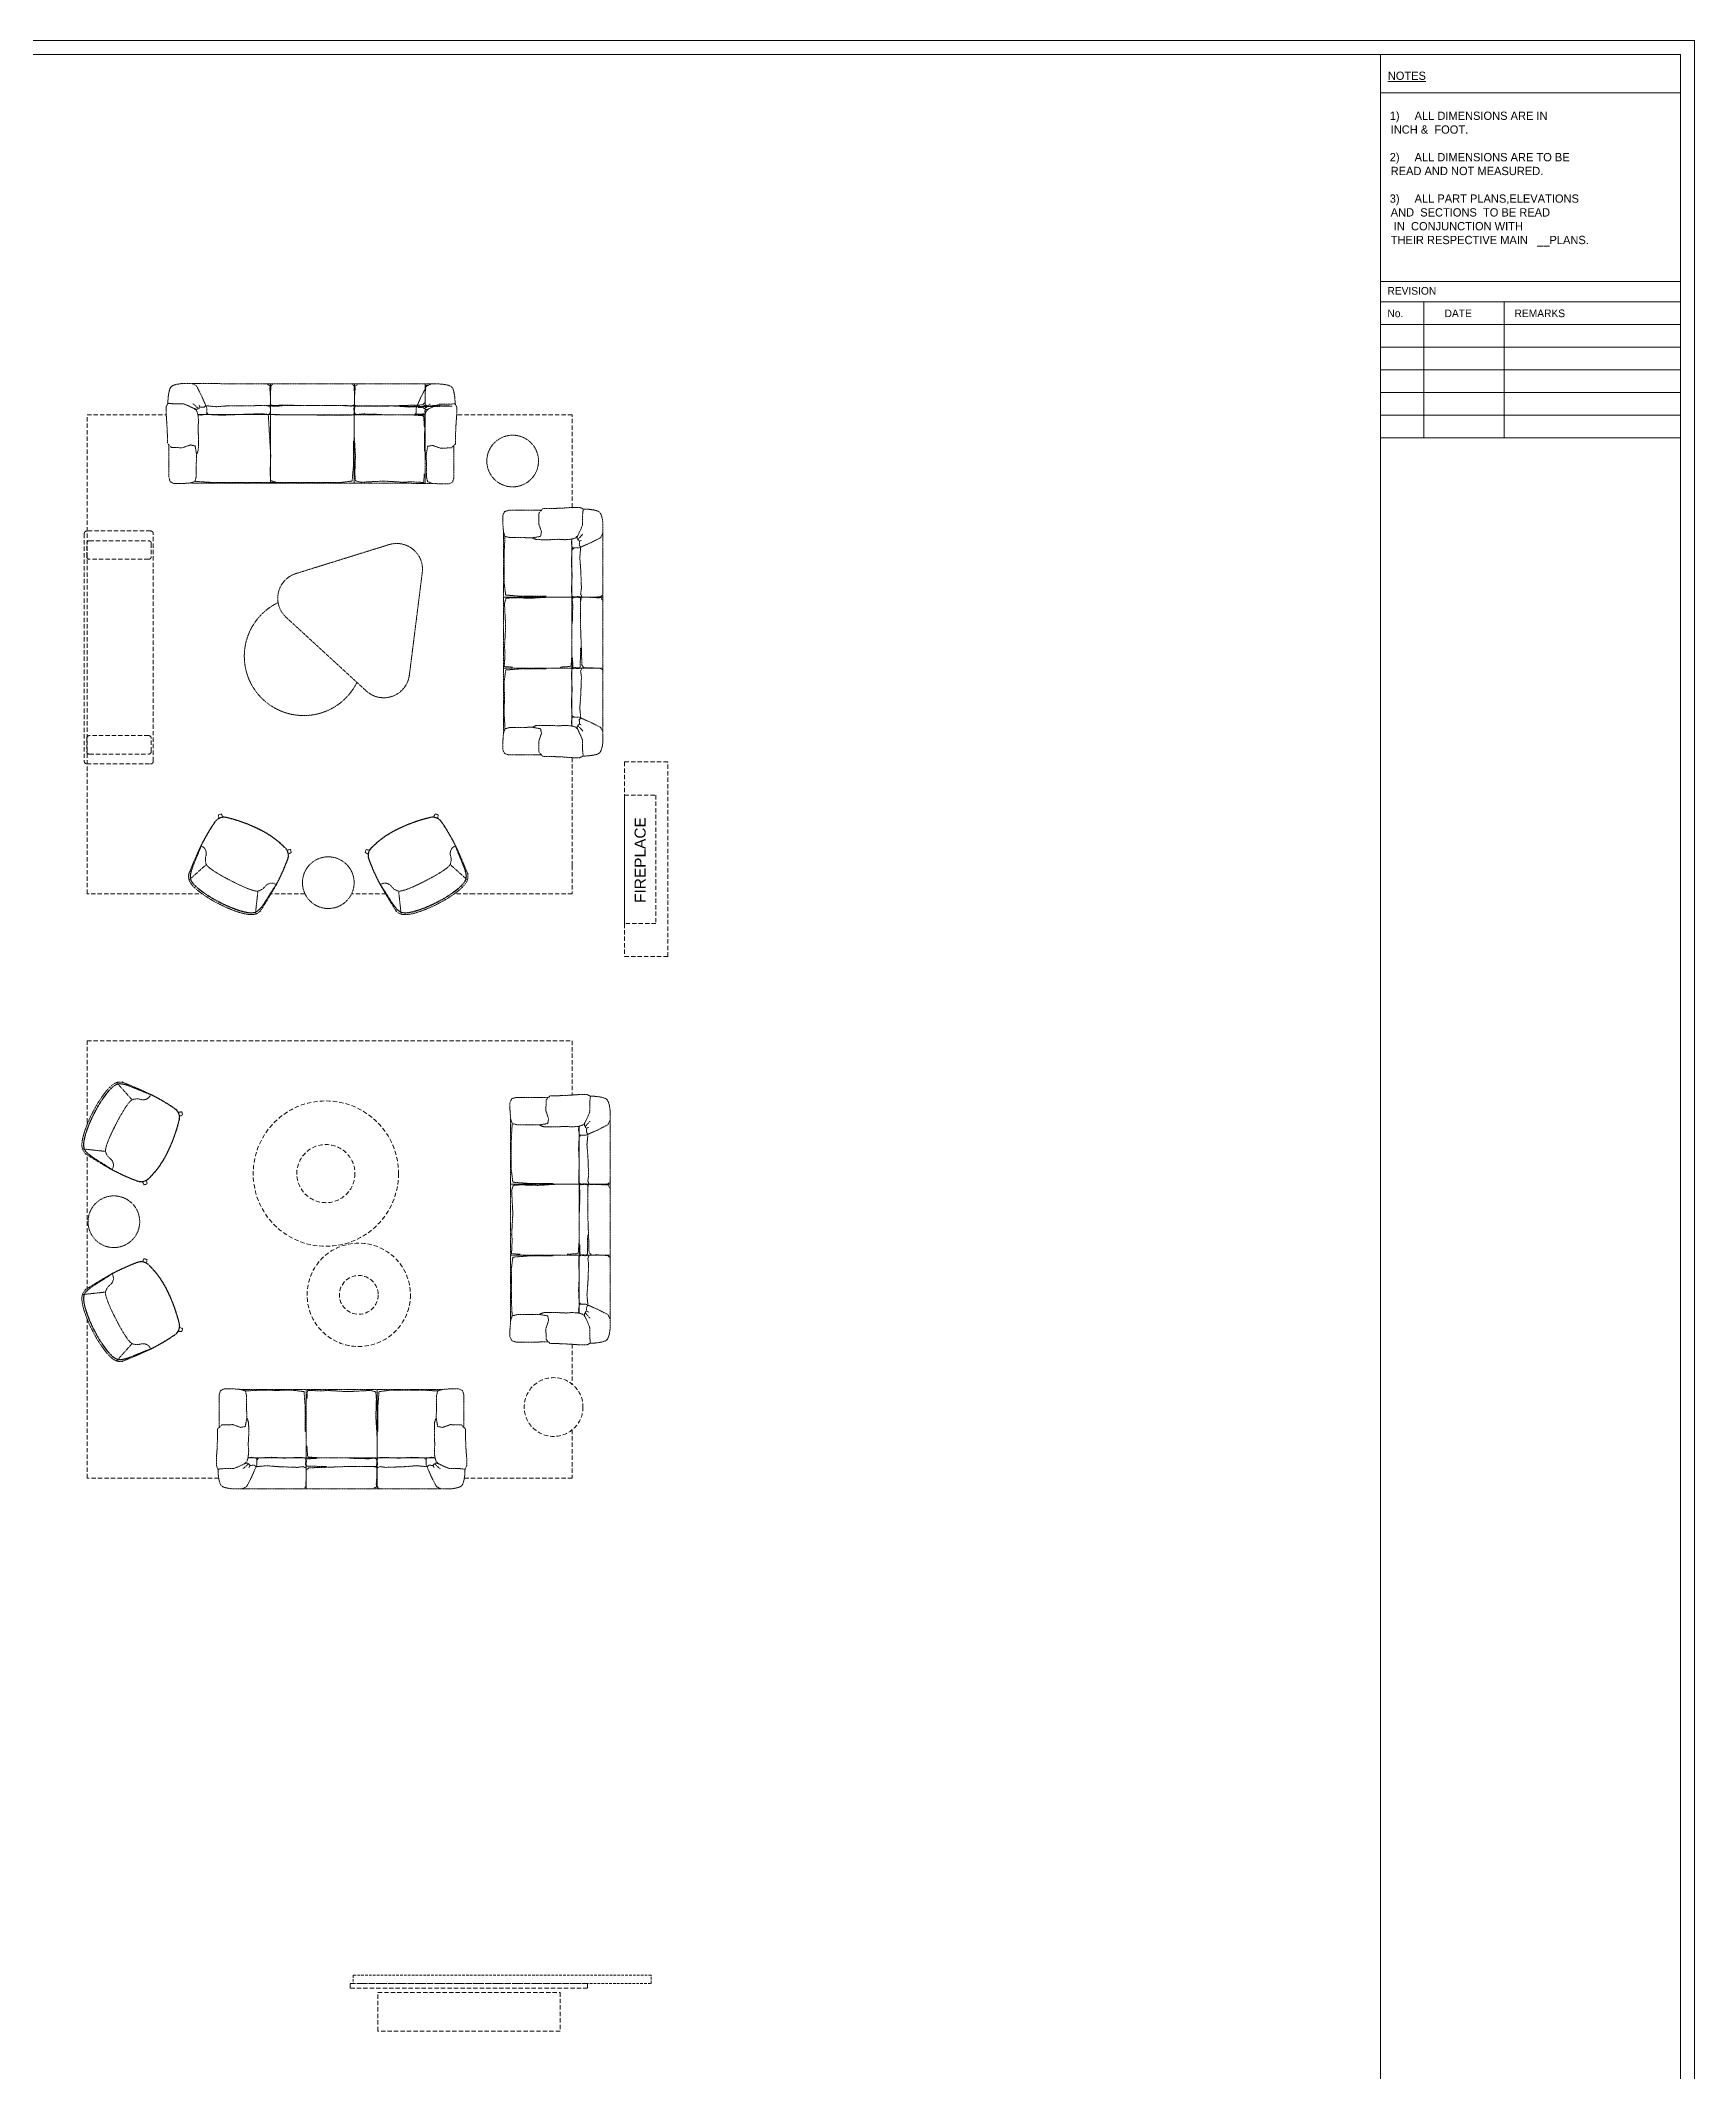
# Model space of a CAD drawing. Header units: inches. Extents: x 210804 to 214260, y -105030 to -103568.
# Drawn here: x 212055 to 212654, y -104304 to -103568 of the extents above; entities that cross this region are included whole.
import ezdxf

# ---------------------------------------------------------------- set-up
doc = ezdxf.new("R2010")
doc.units = ezdxf.units.IN
doc.header["$LTSCALE"] = 0.5
doc.header["$MEASUREMENT"] = 0
doc.linetypes.add('HIDDEN2', pattern=[0.1875, 0.125, -0.0625])
doc.layers.add('FURNITURE', color=253, linetype='HIDDEN2', lineweight=0)
doc.layers.add('TEXT 1', color=3, linetype='Continuous', lineweight=15)
doc.styles.add('SIMPLE', font='comic.ttf', dxfattribs={"height": 0.2})
doc.styles.add('STYLE1', font='arial.ttf', dxfattribs={"height": 8})
doc.styles.add('yogesh', font='ARIALN.TTF', dxfattribs={"height": 3})

# ---------------------------------------------------------------- blocks, each defined once
blk = doc.blocks.new('sofa 053')
at = {"color": 0, "linetype": 'ByBlock', "transparency": 33554559}
for p, q in [((-920, 900), (188, 900)), ((-326, 0), (-326, 900)), ((-318, 814), (-313, 892)), ((-185, 886), (-313, 892)), ((-185, 886), (-140, 891)), ((-140, 891), (49, 880)), ((49, 880), (260, 891)), ((188, 900), (317, 900)), ((260, 891), (306, 877)), ((306, 877), (311, 812)), ((311, 812), (306, 652)), ((317, 0), (317, 900)), ((317, 900), (317, 0)), ((910, 900), (317, 900)), ((306, 652), (317, 477)), ((-851, 280), (188, 280)), ((143, 201), (209, 202)), ((188, 280), (317, 280)), ((209, 202), (282, 201)), ((842, 280), (317, 280)), ((-998, 0), (188, 0)), ((188, 0), (317, 0)), ((989, 0), (317, 0))]:
    blk.add_line(p, q, dxfattribs=at)
for points in [[(-1112, 556), (-1113, 849), (-1101, 889), (-1067, 906), (-997, 906), (-918, 900), (-876, 886), (-864, 841), (-864, 717), (-862, 643)], [(-876, 886), (-729, 894)], [(-598, 891), (-455, 894), (-344, 880), (-333, 742), (-333, 513)], [(720, 894), (445, 894), (335, 880), (324, 742), (324, 513)], [(866, 886), (720, 894)], [(1103, 556), (1103, 849), (1092, 889), (1058, 906), (988, 906), (909, 900), (866, 886), (855, 841), (855, 717), (853, 643)], [(-983, 183), (-1070, 183), (-1123, 178), (-1138, 209), (-1138, 277), (-1132, 353), (-1127, 468), (-1127, 542), (-1090, 578), (-991, 581), (-918, 556), (-876, 564), (-862, 643), (-862, 643), (-847, 601)], [(-862, 643), (-847, 606), (-845, 554), (-845, 488), (-850, 397), (-845, 345), (-850, 286), (-851, 280)], [(853, 643), (838, 606), (836, 554), (836, 488), (840, 397), (836, 345), (840, 286), (842, 280)], [(974, 183), (1061, 183), (1114, 178), (1129, 209), (1129, 277), (1123, 353), (1118, 468), (1118, 542), (1081, 578), (982, 581), (909, 556), (866, 564), (853, 643), (853, 643), (838, 601)], [(-318, 388), (-312, 296), (-300, 287), (-202, 280)], [(-851, 280), (-861, 248), (-882, 227), (-951, 195), (-983, 183)], [(-851, 280), (-819, 285), (-771, 277), (-771, 217), (-816, 113), (-864, 20), (-904, 0)], [(-882, 227), (-866, 232), (-851, 232), (-851, 223), (-862, 212), (-887, 190), (-897, 182)], [(-851, 223), (-838, 222), (-833, 211), (-843, 192)], [(-833, 211), (-794, 214), (-788, 207), (-779, 200)], [(-779, 200), (-687, 209), (-570, 200), (-406, 194), (-354, 201), (-325, 189), (-324, 108), (-329, 21), (-346, 0)], [(-771, 259), (-757, 279), (-639, 285), (-522, 278), (-394, 284), (-337, 281), (-326, 262), (-331, 225), (-326, 200)], [(-142, 202), (-318, 205), (-326, 215), (-322, 250), (-325, 271), (-230, 275)], [(-324, 168), (-301, 190), (-191, 193), (24, 201), (143, 201)], [(67, 277), (241, 272), (295, 278), (313, 269), (316, 229), (310, 202), (282, 201), (314, 195), (317, 133), (310, 42), (312, 18), (286, 5)], [(769, 200), (677, 209), (561, 200), (397, 194), (345, 201), (316, 189), (314, 108), (319, 21), (337, 0)], [(762, 259), (748, 279), (630, 285), (513, 278), (385, 284), (327, 281), (317, 262), (321, 225), (317, 200)], [(842, 280), (810, 285), (762, 277), (762, 217), (807, 113), (855, 20), (895, 0)], [(824, 211), (784, 214), (779, 207), (769, 200)], [(842, 223), (829, 222), (824, 211), (833, 192)], [(842, 280), (852, 248), (873, 227), (942, 195), (974, 183)], [(873, 227), (857, 232), (842, 232), (842, 223), (853, 212), (878, 190), (888, 182)], [(-998, 0), (-1008, 1), (-1039, 6), (-1062, 12), (-1079, 19), (-1091, 26), (-1098, 35), (-1103, 44), (-1107, 54), (-1110, 65), (-1113, 76), (-1115, 88), (-1117, 101), (-1119, 115), (-1121, 129), (-1122, 144), (-1123, 161), (-1123, 178)], [(989, 0), (999, 1), (1030, 6), (1053, 12), (1070, 19), (1082, 26), (1089, 35), (1094, 44), (1098, 54), (1101, 65), (1104, 76), (1106, 88), (1108, 101), (1110, 115), (1112, 129), (1113, 144), (1113, 161), (1114, 178)]]:
    blk.add_lwpolyline(points, dxfattribs=at)
at = {"color": 0, "linetype": 'ByBlock', "transparency": 33554559, "flags": 128}
blk.add_lwpolyline([(-729, 894), (-598, 891)], dxfattribs=at)
blk = doc.blocks.new('A$C40b9ed5b')
at = {"color": 0, "linetype": 'ByBlock', "transparency": 33554559}
for p, q in [((-36, 59.41), (-36, 0)), ((0, 62.54), (0, 0)), ((-11.2, 56.67), (-11.2, 0)), ((-36, 27.78), (-36, 32.91)), ((0, 30.34), (-36, 30.34)), ((-36, 30.34), (0, 30.34)), ((-35.64, 28.43), (-35.09, 30.26)), ((-35.09, 30.26), (-32.49, 30.48)), ((-32.49, 30.48), (-26.07, 30.26)), ((-26.07, 30.26), (-11.2, 31.17)), ((-11.2, 27.78), (-11.2, 32.91)), ((-8.09, 28.62), (-8.03, 31.54)), ((-8.03, 25.97), (-8.09, 28.62)), ((-36, -5.13), (-36, 0)), ((0, 0), (-36, 0)), ((-36, 0), (0, 0)), ((-26.07, -0.43), (-19.07, 0)), ((-11.2, -5.13), (-11.2, 0)), ((0, -5.13), (0, 0)), ((-36, -28.36), (-36, -5.13)), ((-35.64, -2.26), (-35.09, -0.43)), ((-35.2, -10.72), (-35.64, -2.26)), ((-35.09, -0.43), (-32.49, -0.21)), ((-32.49, -0.21), (-26.07, -0.43)), ((-11.2, -25.61), (-11.2, -5.13)), ((-8.09, -4.29), (-8.04, -1.37)), ((-8.04, -6.94), (-8.09, -4.29)), ((0, -31.49), (0, -5.13)), ((-35.64, -18.25), (-35.2, -10.72)), ((-35.42, -20.07), (-35.69, -25.19)), ((-35.42, -20.07), (-35.64, -18.25)), ((0, -25.7), (-36, -25.7)), ((-32.55, -25.37), (-35.69, -25.19))]:
    blk.add_line(p, q, dxfattribs=at)
for points in [[(-22.24, 67.12), (-33.96, 67.14), (-35.54, 66.69), (-36.22, 65.33), (-36.22, 62.51), (-35.99, 59.35), (-35.43, 57.66), (-33.62, 57.21), (-28.66, 57.21), (-25.71, 57.1)], [(-7.33, 61.95), (-7.33, 65.45), (-7.13, 67.55), (-8.35, 68.15), (-11.06, 68.15), (-14.1, 67.93), (-18.73, 67.7), (-21.66, 67.7), (-23.13, 66.24), (-23.24, 62.28), (-22.23, 59.35), (-22.56, 57.66), (-25.71, 57.1), (-25.71, 57.1), (-24.05, 56.52)], [(0, 62.54), (-0.04, 62.97), (-0.23, 64.2), (-0.47, 65.13), (-0.74, 65.8), (-1.05, 66.26), (-1.4, 66.57), (-1.77, 66.77), (-2.17, 66.91), (-2.59, 67.03), (-3.05, 67.14), (-3.53, 67.24), (-4.04, 67.33), (-4.58, 67.4), (-5.16, 67.46), (-5.77, 67.5), (-6.43, 67.53), (-7.13, 67.55)], [(-11.2, 56.67), (-9.9, 57.08), (-9.06, 57.93), (-7.8, 60.68), (-7.33, 61.95)], [(-35.43, 57.66), (-35.77, 51.79)], [(-35.77, 51.79), (-35.77, 5.15), (-35.21, 0.75), (-29.68, 0.3), (-20.54, 0.3)], [(-25.71, 57.1), (-24.23, 56.53), (-22.16, 56.44), (-19.53, 56.44), (-15.87, 56.61), (-13.8, 56.44), (-11.43, 56.61), (-11.2, 56.67)], [(-10.35, 53.48), (-11.17, 52.92), (-11.41, 48.21), (-11.1, 40), (-11.38, 2.75), (-11.26, 0.43), (-10.5, 0.01), (-9.01, 0.19), (-8, 0)], [(-11.2, 56.67), (-11.39, 55.4), (-11.06, 53.48), (-8.69, 53.48), (-4.51, 55.29), (-0.79, 57.21), (0, 58.79)], [(-9.06, 57.93), (-9.26, 57.29), (-9.26, 56.67), (-8.9, 56.67), (-8.48, 57.12), (-7.58, 58.1), (-7.28, 58.52)], [(-8.9, 56.67), (-8.87, 56.17), (-8.45, 55.95), (-7.67, 56.34)], [(-8.45, 55.95), (-8.56, 54.38), (-8.26, 54.15), (-8, 53.78)], [(-8, 53.78), (-8.35, 50.09), (-8, 45.43), (-7.78, 3.21), (-8.05, 1.14), (-7.57, -0.02), (-4.31, -0.09), (-0.84, 0.11), (-0.02, 0.83)], [(-11.08, 40.32), (-10.88, 33.35), (-11.13, 31.21), (-10.77, 30.48), (-9.18, 30.37), (-8.09, 30.59), (-8.04, 31.71), (-7.81, 30.45), (-5.33, 30.34), (-1.68, 30.62), (-0.74, 30.54), (-0.21, 31.57)], [(-8, -23.44), (-8.35, -19.75), (-8, -15.08), (-7.78, 27.13), (-8.05, 29.21), (-7.57, 30.36), (-4.31, 30.43), (-0.84, 30.23), (-0.02, 29.51)], [(-11.08, -9.98), (-10.88, -3.01), (-11.13, -0.86), (-10.77, -0.14), (-9.18, -0.03), (-8.09, -0.25), (-8.04, -1.37), (-7.81, -0.11), (-5.33, 0), (-1.68, -0.28), (-0.74, -0.2), (-0.21, -1.23)], [(-6.71, -25.61), (-7.59, -24.69), (-7.72, -20.32), (-8.03, -11.69), (-8.04, -6.94)], [(-15.51, -25.38), (-11.86, -25.15), (-11.47, -24.66), (-11.19, -20.73)], [(-10.35, -22.42), (-11.17, -21.86)], [(-8.09, -18.35), (-8.2, -25.4), (-8.59, -25.71), (-10.02, -25.54), (-10.82, -25.68), (-11.02, -21.86)], [(-8, -22.72), (-8.35, -19.04), (-8, -35.46), (-7.78, -28.91), (-8.05, -26.83), (-7.57, -25.67), (-4.31, -25.61), (-0.84, -25.81), (-0.02, -26.52)], [(-22.25, -36.06), (-33.97, -36.08), (-35.54, -35.63), (-36.22, -34.28), (-36.22, -31.45), (-36, -28.29), (-35.43, -26.6), (-33.63, -26.15), (-28.66, -26.15), (-25.71, -26.05)], [(-25.71, -26.05), (-24.23, -25.47), (-22.16, -25.38), (-19.54, -25.38), (-15.87, -25.56), (-13.81, -25.38), (-11.44, -25.56), (-11.2, -25.61)], [(-7.34, -30.9), (-7.34, -34.39), (-7.14, -36.49), (-8.35, -37.1), (-11.06, -37.1), (-14.11, -36.87), (-18.73, -36.65), (-21.67, -36.65), (-23.13, -35.18), (-23.25, -31.23), (-22.23, -28.29), (-22.57, -26.6), (-25.71, -26.05), (-25.71, -26.05), (-24.05, -25.46)], [(-11.2, -25.61), (-11.4, -24.34), (-11.06, -22.42), (-8.69, -22.42), (-4.52, -24.23), (-0.79, -26.15), (0, -27.73)], [(-11.2, -25.61), (-9.91, -26.02), (-9.06, -26.87), (-7.8, -29.62), (-7.34, -30.9)], [(-9.06, -26.87), (-9.27, -26.23), (-9.27, -25.62), (-8.91, -25.62), (-8.49, -26.07), (-7.59, -27.05), (-7.28, -27.47)], [(-8.91, -25.62), (-8.88, -25.11), (-8.46, -24.89), (-7.67, -25.28)], [(-8.46, -24.89), (-8.57, -23.32), (-8.26, -23.1), (-8, -22.72)], [(0, -31.49), (-0.04, -31.91), (-0.24, -33.14), (-0.47, -34.07), (-0.75, -34.74), (-1.06, -35.21), (-1.4, -35.52), (-1.77, -35.72), (-2.17, -35.86), (-2.6, -35.98), (-3.05, -36.09), (-3.53, -36.19), (-4.04, -36.27), (-4.58, -36.34), (-5.16, -36.4), (-5.78, -36.45), (-6.43, -36.48), (-7.14, -36.49)]]:
    blk.add_lwpolyline(points, dxfattribs=at)
blk = doc.blocks.new('DR')
at = {"color": 0, "linetype": 'ByBlock', "lineweight": 0, "ltscale": 100, "transparency": 33554559}
blk.add_wipeout([(-928.47, -5624.9), (-928.22, -5624.03), (-927.79, -5623.2), (-927.2, -5622.37), (-925.97, -5621.57), (-924.4, -5620.85), (-922.37, -5620.25), (-919.78, -5619.75), (-915.11, -5619.21), (-910.6, -5619.1), (-906.19, -5619.22), (-901.26, -5619.82), (-897.26, -5620.77), (-895.39, -5621.63), (-894.38, -5622.36), (-893.71, -5623.16), (-893.23, -5624.07), (-892.88, -5625.8), (-892.65, -5628.48), (-892.38, -5632.26), (-892.17, -5636.45), (-892.1, -5642.91), (-892.36, -5647.06), (-892.49, -5648.41), (-892.73, -5650.53), (-892.9, -5651.33), (-893.21, -5652.06), (-893.52, -5652.58), (-893.86, -5653.01), (-894.32, -5653.48), (-894.85, -5653.88), (-895.54, -5654.25), (-896.29, -5654.51), (-898.36, -5654.98), (-900.86, -5655.47), (-906.34, -5656.2), (-910.05, -5656.44), (-912.61, -5656.49), (-915.07, -5656.41), (-916.39, -5656.31), (-919.65, -5655.88), (-922.15, -5655.36), (-924.05, -5654.85), (-925.18, -5654.5), (-925.95, -5654.24), (-926.62, -5653.88), (-927.27, -5653.37), (-927.72, -5652.89), (-927.95, -5652.58), (-928.37, -5651.84), (-928.67, -5650.96), (-928.85, -5649.71), (-928.94, -5648.84), (-929.41, -5641.66), (-929.41, -5638.02), (-929.04, -5631.62), (-928.69, -5626.89)], dxfattribs=at)
at = {"color": 0, "linetype": 'ByBlock', "transparency": 33554559}
for p, q in [((-927.16, -5622.42), (-923.5, -5631.98)), ((-894.31, -5622.42), (-897.97, -5631.98)), ((-928.65, -5624.69), (-928.47, -5624.93)), ((-892.82, -5624.69), (-893, -5624.93)), ((-928.82, -5653.8), (-927.95, -5652.58)), ((-927.82, -5654.78), (-926.62, -5653.88)), ((-893.65, -5654.78), (-894.85, -5653.88)), ((-892.65, -5653.8), (-893.52, -5652.58))]:
    blk.add_line(p, q, dxfattribs=at)
for centre, radius, start, end in [((-920.48, -5632.03), 10.98, 135.65185, 138.03097), ((-900.98, -5632.03), 10.98, 41.96903, 44.34815), ((-840.2, -5639.5), 89.23, 179.17085, 187.09132), ((-840.28, -5639.51), 89.04, 179.16059, 187.09113), ((-979.38, -5639.54), 87.23, 352.77472, 0.87035), ((-979.34, -5639.54), 87.31, 352.77271, 0.8774), ((-924, -5649.86), 4.79, 187.87979, 255.87239), ((-924, -5649.86), 4.68, 187.87979, 255.87239), ((-897.46, -5649.86), 4.68, 284.12761, 352.12021), ((-897.46, -5649.86), 4.79, 284.12761, 352.12021), ((-920.66, -5646.46), 10.98, 221.96903, 229.29464), ((-912.63, -5615.75), 40.73, 252.04788, 270), ((-912.63, -5615.75), 40.62, 252.04788, 270), ((-912.61, -5588.34), 68.03, 269.98275, 283.84864), ((-912.61, -5588.35), 68.13, 269.98277, 283.85775), ((-900.81, -5646.46), 10.98, 310.70536, 318.03097)]:
    blk.add_arc(centre, radius, start, end, dxfattribs=at)
for points, knots in [([(-929.42, -5638.21), (-929.36, -5637.31), (-929.3, -5636.42), (-929.14, -5634.5), (-929.05, -5634.37), (-928.86, -5632.62), (-928.77, -5631.9), (-928.59, -5630.69), (-928.51, -5630.21), (-928.34, -5627.1), (-928.26, -5626.72), (-928.1, -5626.05), (-928.03, -5625.76), (-927.87, -5625.17), (-927.78, -5624.88), (-927.54, -5624.25), (-927.38, -5623.92), (-927.07, -5623.42), (-926.93, -5623.24), (-926.63, -5622.91), (-926.46, -5622.77), (-926.02, -5622.43), (-925.74, -5622.26), (-924.63, -5621.67), (-923.76, -5621.37), (-922.3, -5620.97), (-921.71, -5620.84), (-920.54, -5620.61), (-919.95, -5620.51), (-918.77, -5620.33), (-918.17, -5620.25), (-916.99, -5620.11), (-916.39, -5620.05), (-915.24, -5619.94), (-914.69, -5619.9), (-913.63, -5619.85), (-913.13, -5619.83), (-912.63, -5619.81)], [0, 0, 0, 0, 5.74796, 5.74796, 12.340757, 12.340757, 17.006509, 17.006509, 20.135823, 20.135823, 22.622153, 22.622153, 24.553746, 24.553746, 26.485339, 26.485339, 28.773757, 28.773757, 30.157059, 30.157059, 31.540361, 31.540361, 33.599612, 33.599612, 39.421665, 39.421665, 43.243429, 43.243429, 47.065194, 47.065194, 50.898572, 50.898572, 54.731951, 54.731951, 58.281404, 58.281404, 61.495665, 61.495665, 61.495665, 61.495665]), ([(-929.42, -5638.21), (-929.29, -5635.69), (-929.25, -5634.42), (-929.02, -5631.32), (-928.66, -5626.23), (-928.46, -5624.67), (-928.24, -5624.09), (-928.21, -5624)], [4.269411, 4.269411, 4.269411, 4.269411, 9.136602, 18.143865, 24.218142, 27.578719, 28.182099, 28.182099, 28.182099, 28.182099]), ([(-928.21, -5624), (-928.16, -5623.89), (-928.11, -5623.79), (-927.96, -5623.48), (-927.84, -5623.28), (-927.62, -5622.95), (-927.52, -5622.82), (-927.25, -5622.5), (-927.06, -5622.33), (-926.68, -5622.02), (-926.49, -5621.88), (-926.09, -5621.63), (-925.88, -5621.51), (-925.47, -5621.3), (-925.26, -5621.2), (-924.63, -5620.93), (-924.21, -5620.77), (-923.34, -5620.5), (-922.89, -5620.38), (-921.1, -5619.95), (-919.75, -5619.73), (-917.06, -5619.38), (-915.71, -5619.24), (-913.79, -5619.13), (-913.23, -5619.11), (-912.63, -5619.09)], [27.175676, 27.175676, 27.175676, 27.175676, 27.823656, 27.823656, 29.059479, 29.059479, 29.904995, 29.904995, 31.205388, 31.205388, 32.505781, 32.505781, 33.852783, 33.852783, 35.199785, 35.199785, 37.893789, 37.893789, 40.732667, 40.732667, 49.327287, 49.327287, 57.921907, 57.921907, 61.439036, 61.439036, 61.439036, 61.439036]), ([(-893.26, -5624), (-893.31, -5623.89), (-893.35, -5623.79), (-893.51, -5623.48), (-893.62, -5623.28), (-893.85, -5622.95), (-893.95, -5622.82), (-894.22, -5622.5), (-894.41, -5622.33), (-894.78, -5622.02), (-894.98, -5621.88), (-895.38, -5621.63), (-895.59, -5621.51), (-896, -5621.3), (-896.21, -5621.2), (-896.83, -5620.93), (-897.26, -5620.77), (-898.13, -5620.5), (-898.57, -5620.38), (-900.37, -5619.95), (-901.72, -5619.73), (-904.41, -5619.38), (-905.76, -5619.24), (-907.68, -5619.13), (-908.24, -5619.11), (-912.63, -5619.09)], [27.175676, 27.175676, 27.175676, 27.175676, 27.823656, 27.823656, 29.059479, 29.059479, 29.904995, 29.904995, 31.205388, 31.205388, 32.505781, 32.505781, 33.852783, 33.852783, 35.199785, 35.199785, 37.893789, 37.893789, 40.732667, 40.732667, 49.327287, 49.327287, 57.921907, 57.921907, 61.439036, 61.439036, 61.439036, 61.439036]), ([(-892.04, -5638.21), (-892.11, -5637.31), (-892.17, -5636.42), (-892.32, -5634.5), (-892.41, -5634.37), (-892.61, -5632.62), (-892.7, -5631.9), (-892.88, -5630.69), (-892.96, -5630.21), (-893.13, -5627.1), (-893.21, -5626.72), (-893.37, -5626.05), (-893.44, -5625.76), (-893.6, -5625.17), (-893.69, -5624.88), (-893.93, -5624.25), (-894.08, -5623.92), (-894.4, -5623.42), (-894.53, -5623.24), (-894.84, -5622.91), (-895, -5622.77), (-895.44, -5622.43), (-895.73, -5622.26), (-896.84, -5621.67), (-897.71, -5621.37), (-899.17, -5620.97), (-899.75, -5620.84), (-900.93, -5620.61), (-901.52, -5620.51), (-902.7, -5620.33), (-903.29, -5620.25), (-904.48, -5620.11), (-905.08, -5620.05), (-906.23, -5619.94), (-906.78, -5619.9), (-907.84, -5619.85), (-908.34, -5619.83), (-912.62, -5619.81)], [0, 0, 0, 0, 5.74796, 5.74796, 12.340757, 12.340757, 17.006509, 17.006509, 20.135823, 20.135823, 22.622153, 22.622153, 24.553746, 24.553746, 26.485339, 26.485339, 28.773757, 28.773757, 30.157059, 30.157059, 31.540361, 31.540361, 33.599612, 33.599612, 39.421665, 39.421665, 43.243429, 43.243429, 47.065194, 47.065194, 50.898572, 50.898572, 54.731951, 54.731951, 58.281404, 58.281404, 61.495665, 61.495665, 61.495665, 61.495665]), ([(-892.04, -5638.21), (-892.18, -5635.69), (-892.22, -5634.42), (-892.45, -5631.32), (-892.81, -5626.23), (-893.01, -5624.67), (-893.22, -5624.09), (-893.26, -5624)], [4.269411, 4.269411, 4.269411, 4.269411, 9.136602, 18.143865, 24.218142, 27.578719, 28.182099, 28.182099, 28.182099, 28.182099])]:
    blk.add_open_spline(points, degree=3, knots=knots, dxfattribs=at)
for points in [[(-929.31, -5638.21), (-928.83, -5633.44), (-927.91, -5625.78), (-927.43, -5624.33), (-926.76, -5623.22), (-925.36, -5622.19), (-922.24, -5621.08), (-918.19, -5620.38), (-914.22, -5620), (-912.63, -5619.93)], [(-892.16, -5638.21), (-892.64, -5633.44), (-893.56, -5625.78), (-894.03, -5624.33), (-894.71, -5623.22), (-896.11, -5622.19), (-899.23, -5621.08), (-903.28, -5620.38), (-907.25, -5620), (-912.63, -5619.93)], [(-912.63, -5630.58), (-917.22, -5630.76), (-920.02, -5631.03), (-922.24, -5631.44), (-923.5, -5631.98), (-924.61, -5633.29), (-925.1, -5634.18), (-925.54, -5635.8), (-926.27, -5637.04), (-927.67, -5638.01), (-929.31, -5638.21)], [(-912.63, -5630.58), (-904.25, -5630.76), (-901.45, -5631.03), (-899.23, -5631.44), (-897.97, -5631.98), (-896.86, -5633.29), (-896.36, -5634.18), (-895.93, -5635.8), (-895.19, -5637.04), (-893.8, -5638.01), (-892.16, -5638.21)]]:
    blk.add_spline(points, degree=3, dxfattribs=at)
blk = doc.blocks.new('*U289')
at = {"layer": 'Defpoints', "lineweight": 0}
for p, q in [((-113.74, 1456.92), (-113.74, 5.03)), ((-5, 1456.92), (-5, 5)), ((-5, 1456.92), (-5, 5.03)), ((-113.74, 1442.97), (-5, 1442.97)), ((-113.74, 1374.68), (-5, 1374.68)), ((-113.74, 1367.26), (-5, 1367.26)), ((-97.98, 1367.26), (-97.98, 1318.06)), ((-68.95, 1367.26), (-68.95, 1318.06)), ((-113.74, 1359.06), (-5, 1359.06)), ((-113.74, 1350.86), (-5, 1350.86)), ((-113.74, 1342.66), (-5, 1342.66)), ((-113.74, 1334.46), (-5, 1334.46)), ((-113.74, 1326.26), (-5, 1326.26)), ((-113.74, 1318.06), (-5, 1318.06))]:
    blk.add_line(p, q, dxfattribs=at)
at = {"layer": 'Defpoints', "lineweight": 0, "ltscale": 2.5}
for points in [[(0, 1461.92), (-1185.35, 1461.92), (-1185.35, 0), (0, 0)], [(-5, 1456.92), (-1180.35, 1456.92), (-1180.35, 5), (-5, 5)]]:
    blk.add_lwpolyline(points, close=True, dxfattribs=at)
at = {"layer": 'Defpoints', "lineweight": 0, "attachment_point": 1, "style": 'SIMPLE'}
for s, insert, char_height, width in [('{\\fBankGothic Lt BT|b0|i0|c0|p34;\\LNOTES}', (-111.04, 1450.69), 2.9931, 66.0869), ('{\\fBankGothic Lt BT|b0|i0|c0|p34;REVISION}', (-111.19, 1372.66), 2.7656, 62.0489), ('{\\fBankGothic Lt BT|b0|i0|c0|p34;No.}', (-111.19, 1364.5), 2.7656, 62.0489), ('{\\fBankGothic Lt BT|b0|i0|c0|p34;DATE}', (-90.49, 1364.5), 2.7656, 62.0489), ('{\\fBankGothic Lt BT|b0|i0|c0|p34;REMARKS}', (-65.14, 1364.5), 2.7656, 62.0489)]:
    blk.add_mtext(s, dxfattribs=dict(at, insert=insert, char_height=char_height, width=width))
at = {"layer": 'Defpoints', "linetype": 'Continuous', "lineweight": 0, "insert": (-113.36, 1436.2), "char_height": 3, "width": 107.1369, "attachment_point": 1, "style": 'yogesh'}
blk.add_mtext('\\pxi-3,l4,t4;{\\fBankGothic Lt BT|b0|i0|c0|p34;\\C236;\\c4392845;1)^IALL DIMENSIONS ARE IN \\P\\pi0,l0,tz;   INCH &  FOOT.\\P\\P\\pi-3,l4,t4;2)^IALL DIMENSIONS ARE TO BE\\P\\pi0,l0,tz;   READ AND NOT MEASURED.\\P\\P\\pi-3,l4,t4;3)^IALL PART PLANS,ELEVATIONS\\P\\pi0,l0,tz;   AND  SECTIONS  TO BE READ\\P    IN  CONJUNCTION WITH \\P   THEIR RESPECTIVE MAIN   __PLANS. }', dxfattribs=at)

msp = doc.modelspace()

# ---------------------------------------------------------------- linework, layer by layer
at = {"layer": 'FURNITURE', "ltscale": 25, "transparency": 33554559}
for points in [[(212114.74, -103877.27), (212071.85, -103877.27), (212071.85, -103703.77), (212100.53, -103703.77)], [(212247.61, -103737.32), (212247.61, -103703.77), (212205.76, -103703.77)], [(212247.61, -103827.99), (212247.61, -103867.16)], [(212247.61, -103867.14), (212247.61, -103877.27), (212211.95, -103877.27), (212203.72, -103877.27)], [(212150.76, -103877.27), (212133.64, -103877.27)], [(212184.82, -103877.27), (212167.69, -103877.27)], [(212119.54, -104089), (212071.85, -104089), (212071.85, -103930.51), (212247.61, -103930.51), (212247.61, -103950.21)], [(212247.61, -104040.5), (212247.61, -104054.98)], [(212247.61, -104071.43), (212247.61, -104089), (212208.5, -104089)]]:
    msp.add_lwpolyline(points, dxfattribs=at)
at = {"layer": 'FURNITURE', "ltscale": 25}
for points in [[(212094.85, -103745.85), (212071.83, -103745.85, 0.414214), (212070.83, -103746.85), (212070.83, -103829.26, 0.414214), (212071.83, -103830.26), (212094.85, -103830.26, 0.414214), (212095.85, -103829.26), (212095.85, -103746.85, 0.414214)], [(212072.74, -103749.4), (212094.11, -103749.4, -0.414214), (212095.11, -103750.4), (212095.11, -103755.12, -0.414214), (212094.11, -103756.12), (212072.74, -103756.12, -0.414214), (212071.74, -103755.12), (212071.74, -103750.4, -0.414214)], [(212072.74, -103826.71), (212094.11, -103826.71, 0.414214), (212095.11, -103825.71), (212095.11, -103820.99, 0.414214), (212094.11, -103819.99), (212072.74, -103819.99, 0.414214), (212071.74, -103820.99), (212071.74, -103825.71, 0.414214)]]:
    msp.add_lwpolyline(points, format="xyb", close=True, dxfattribs=at)
at = {"layer": 'FURNITURE', "transparency": 33554559}
msp.add_lwpolyline([(212147.5, -103761.29), (212181.22, -103750.81, -0.545548), (212193.28, -103760.91), (212188.6, -103798.09, -0.609213), (212172.98, -103803.81), (212143.94, -103777.12, -0.578167)], format="xyb", close=True, dxfattribs=at)
at = {"layer": 'FURNITURE', "ltscale": 25}
msp.add_lwpolyline([(212282.19, -103829.54), (212266.57, -103829.54), (212266.57, -103900.04), (212282.19, -103900.04)], close=True, dxfattribs=at)
at = {"layer": 'FURNITURE', "linetype": 'HIDDEN2', "ltscale": 25}
msp.add_lwpolyline([(212266.57, -103841.54), (212277.9, -103841.54), (212277.9, -103888.04), (212266.57, -103888.04)], close=True, dxfattribs=at)
at = {"layer": 'FURNITURE', "ltscale": 25, "transparency": 33554559}
for points in [[(212167.2, -104272.04), (212253.17, -104272.04), (212253.17, -104273.74), (212167.2, -104273.74)], [(212177.19, -104275.27), (212243.19, -104275.27), (212243.19, -104289.27), (212177.19, -104289.27)]]:
    msp.add_lwpolyline(points, close=True, dxfattribs=at)
at = {"layer": 'FURNITURE', "ltscale": 15, "transparency": 33554559}
msp.add_lwpolyline([(212168.19, -104272.04), (212276.19, -104272.04), (212276.19, -104269.04), (212168.19, -104269.04)], close=True, dxfattribs=at)
at = {"layer": 'FURNITURE', "transparency": 33554559}
for centre in [(212226.02, -103720.52), (212159.23, -103873.27), (212081.56, -103996.09)]:
    msp.add_circle(centre, 9.36, dxfattribs=at)
at = {"layer": 'FURNITURE', "ltscale": 25, "transparency": 33554559}
for centre, radius in [((212158.36, -103978.66), 26.33), ((212170.27, -104022.58), 18.72), ((212240.86, -104063.21), 10.64)]:
    msp.add_circle(centre, radius, dxfattribs=at)
at = {"layer": 'FURNITURE', "linetype": 'HIDDEN2', "ltscale": 25, "transparency": 33554559}
for centre, radius in [((212158.36, -103978.66), 10.53), ((212170.27, -104022.58), 7.02)]:
    msp.add_circle(centre, radius, dxfattribs=at)
at = {"layer": 'FURNITURE', "transparency": 33554559}
msp.add_arc((212150.31, -103791.23), 21.5, 115.49048, 333.85065, dxfattribs=at)

# ---------------------------------------------------------------- block references
at = {"layer": 'FURNITURE', "ltscale": 25, "rotation": 89.91299525483167}
msp.add_blockref('A$C40b9ed5b', (212168.68, -103692.57), dxfattribs=at)
at = {"layer": 'FURNITURE', "xscale": 0.0400008245610762, "yscale": 0.0400008245610762, "zscale": 0.0400008245610762, "rotation": 90}
for p in [(212258.69, -103782.47), (212261.29, -103995.17)]:
    msp.add_blockref('sofa 053', p, dxfattribs=at)
at = {"layer": 'FURNITURE', "xscale": 0.0400008245610762, "yscale": 0.0400008245610762, "zscale": 0.0400008245610762}
msp.add_blockref('sofa 053', (212164.21, -104092.84), dxfattribs=at)

# ---------------------------------------------------------------- texts
at = {"layer": 'TEXT 1', "ltscale": 10, "insert": (212270.2, -103801.1), "char_height": 4, "attachment_point": 3, "rotation": 90, "style": 'STYLE1'}
msp.add_mtext_dynamic_manual_height_columns('\\pxqc;FIREPLACE', width=127.9661, gutter_width=40, heights=[0], dxfattribs=at)

# ---------------------------------------------------------------- next in the draw order: block references
at = {"layer": 'FURNITURE'}
for p, xscale, yscale, zscale, rotation in [((209336.38, -107647.62), 0.8227409146622087, 0.8227409146622087, 0.8227409146622087, 152.7460814918973), ((214982.07, -107647.62), -0.8227409146622087, 0.8227409146622086, 0.8227409146622086, 207.2539185081027), ((208307.22, -101173.25), 0.8227409146622087, 0.8227409146622087, 0.8227409146622087, 62.74608149189726), ((208307.22, -106818.94), -0.8227409146622086, 0.8227409146622086, 0.8227409146622086, 117.2539185081027)]:
    msp.add_blockref('DR', p, dxfattribs=dict(at, xscale=xscale, yscale=yscale, zscale=zscale, rotation=rotation))

# ---------------------------------------------------------------- next in the draw order: block references
at = {"linetype": 'ByBlock'}
msp.add_blockref('*U289', (212654.1, -105030.14, 0), dxfattribs=at)

doc.saveas('drawing.dxf')
